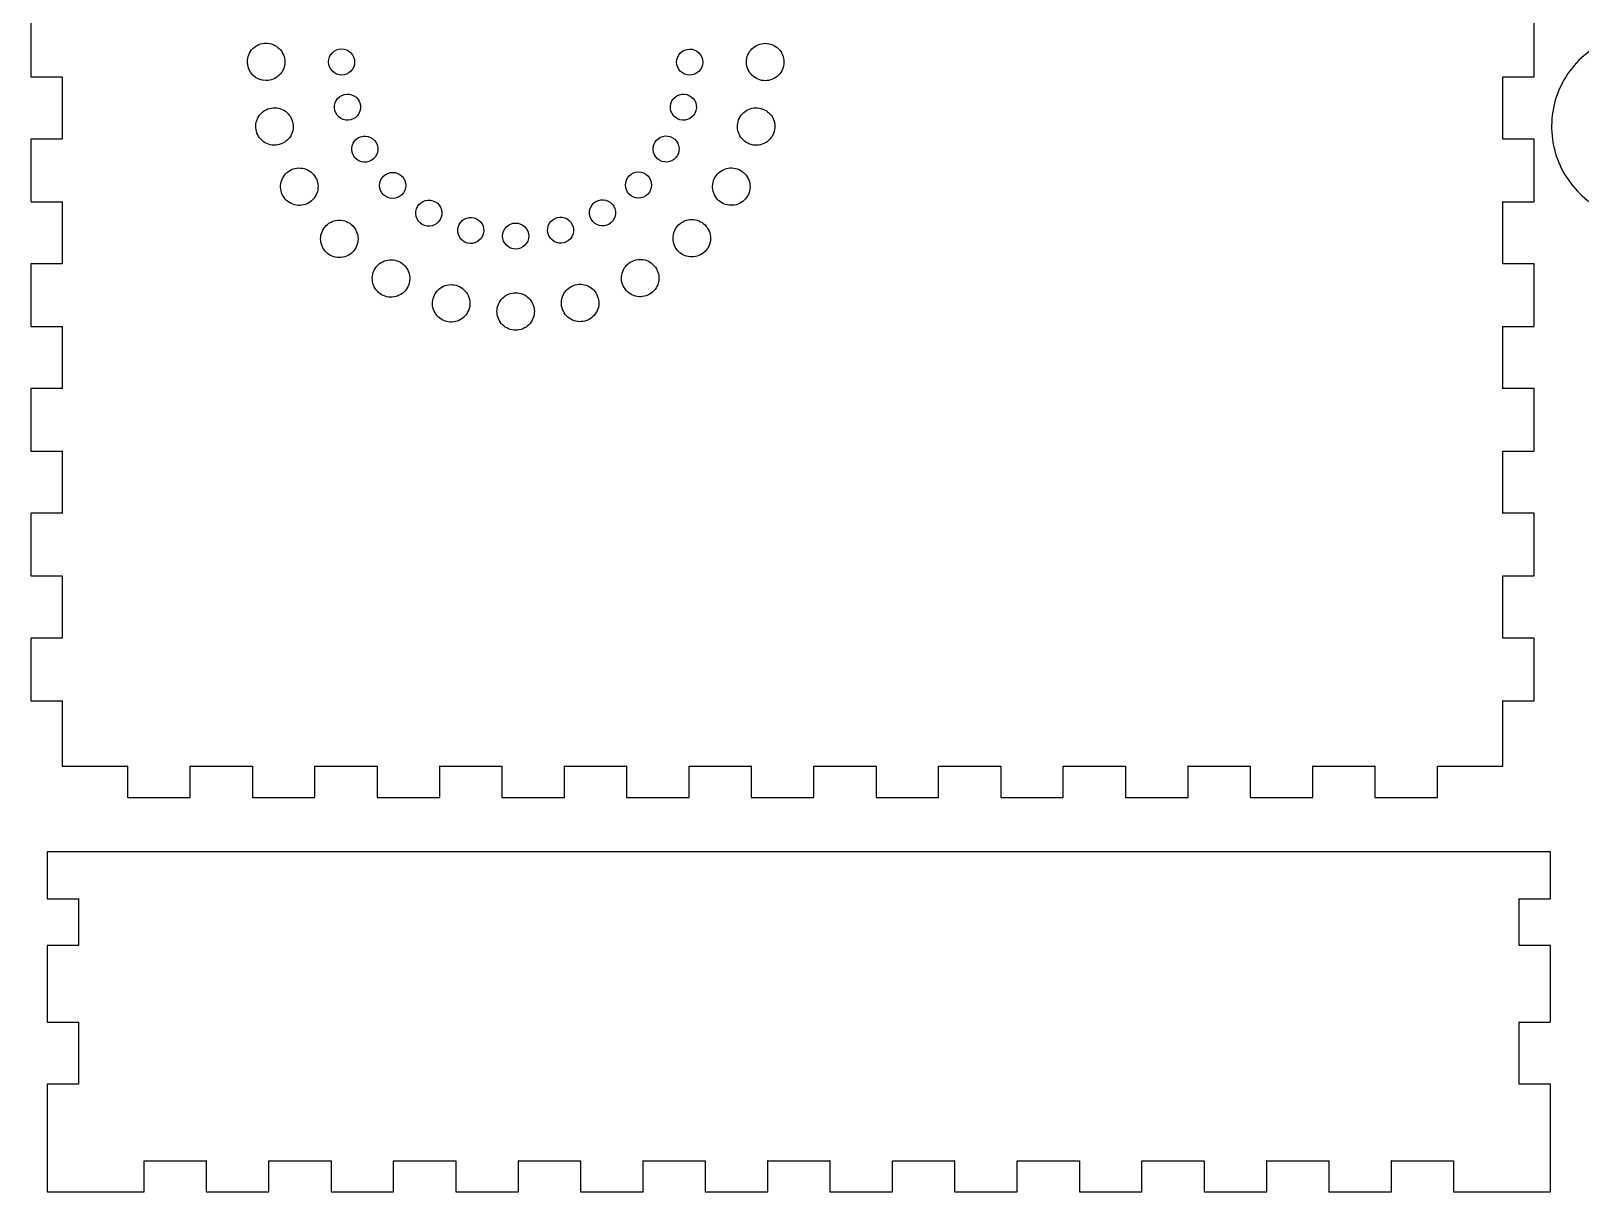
# Model space of a CAD drawing. Extents: x 5 to 509, y -8625 to -7917.
# Drawn here: x 6.6 to 255.1, y -8394.4 to -8208.3 of the extents above; entities that cross this region are included whole.
import ezdxf

# ---------------------------------------------------------------- set-up
doc = ezdxf.new("R2010")
doc.units = 0
doc.layers.add('Corps', color=7, linetype='CONTINUOUS')

msp = doc.modelspace()

# ---------------------------------------------------------------- linework, layer by layer
at = {"layer": 'Corps', "color": 7}
for p, q in [((6.565513, -8205.63632), (6.565513, -8215.63632)), ((247.604516, -8215.63632), (247.604516, -8205.63632)), ((47.265483, -8213.23722), (47.265483, -8213.23722)), ((58.466875, -8213.26062), (58.466875, -8213.26062)), ((114.282486, -8213.27922), (114.282486, -8213.27922)), ((127.299486, -8213.26362), (127.299486, -8213.26362)), ((6.585013, -8215.65632), (11.58502, -8215.65632)), ((11.56552, -8215.63632), (11.56552, -8225.63632)), ((242.585016, -8215.65632), (247.585016, -8215.65632)), ((242.604516, -8225.63632), (242.604516, -8215.63632)), ((112.988081, -8219.445726), (112.988081, -8219.445726)), ((59.332409, -8219.944017), (59.332409, -8219.944017)), ((48.506728, -8222.820525), (48.506728, -8222.820525)), ((125.443723, -8222.106132), (125.443723, -8222.106132)), ((6.565513, -8225.63632), (6.565513, -8235.63632)), ((11.58502, -8225.61632), (6.585013, -8225.61632)), ((61.900629, -8226.172464), (61.900629, -8226.172464)), ((110.420551, -8226.669395), (110.420551, -8226.669395)), ((247.585016, -8225.61632), (242.585016, -8225.61632)), ((247.604516, -8235.63632), (247.604516, -8225.63632)), ((52.188858, -8231.751383), (52.188858, -8231.751383)), ((66.655733, -8233.05072), (66.655733, -8233.05072)), ((106.073396, -8232.97942), (106.073396, -8232.97942)), ((121.761869, -8232.463682), (121.761869, -8232.463682)), ((6.585013, -8235.65632), (11.58502, -8235.65632)), ((11.56552, -8235.63632), (11.56552, -8245.63632)), ((100.023756, -8236.388257), (100.023756, -8236.388257)), ((242.585016, -8235.65632), (247.585016, -8235.65632)), ((242.604516, -8245.63632), (242.604516, -8235.63632)), ((72.36443, -8236.940317), (72.36443, -8236.940317)), ((78.887425, -8239.216657), (78.887425, -8239.216657)), ((59.007484, -8241.61422), (59.007484, -8241.61422)), ((86.374685, -8241.16982), (86.374685, -8241.16982)), ((93.512899, -8239.679113), (93.512899, -8239.679113)), ((115.528486, -8241.51162), (115.528486, -8241.51162)), ((6.565513, -8245.63632), (6.565513, -8255.63632)), ((11.58502, -8245.61632), (6.585013, -8245.61632)), ((106.853933, -8246.399871), (106.853933, -8246.399871)), ((247.585016, -8245.61632), (242.585016, -8245.61632)), ((247.604516, -8255.63632), (247.604516, -8245.63632)), ((67.19333, -8247.191497), (67.19333, -8247.191497)), ((76.546352, -8250.455399), (76.546352, -8250.455399)), ((97.517854, -8251.118336), (97.517854, -8251.118336)), ((87.282489, -8253.25582), (87.282489, -8253.25582)), ((6.585013, -8255.65632), (11.58502, -8255.65632)), ((11.56552, -8255.63632), (11.56552, -8265.63632)), ((242.585016, -8255.65632), (247.585016, -8255.65632)), ((242.604516, -8265.63632), (242.604516, -8255.63632)), ((6.565513, -8265.63632), (6.565513, -8275.63632)), ((11.58502, -8265.61632), (6.585013, -8265.61632)), ((247.585016, -8265.61632), (242.585016, -8265.61632)), ((247.604516, -8275.63632), (247.604516, -8265.63632)), ((6.585013, -8275.65632), (11.58502, -8275.65632)), ((11.56552, -8275.63632), (11.56552, -8285.63632)), ((242.585016, -8275.65632), (247.585016, -8275.65632)), ((242.604516, -8285.63632), (242.604516, -8275.63632)), ((6.565513, -8285.63632), (6.565513, -8295.63632)), ((11.58502, -8285.61632), (6.585013, -8285.61632)), ((247.585016, -8285.61632), (242.585016, -8285.61632)), ((247.604516, -8295.63632), (247.604516, -8285.63632)), ((6.585013, -8295.65632), (11.58502, -8295.65632)), ((11.56552, -8295.63632), (11.56552, -8305.63632)), ((242.585016, -8295.65632), (247.585016, -8295.65632)), ((242.604516, -8305.63632), (242.604516, -8295.63632)), ((6.565513, -8305.63632), (6.565513, -8315.63632)), ((11.58502, -8305.61632), (6.585013, -8305.61632)), ((247.585016, -8305.61632), (242.585016, -8305.61632)), ((247.604516, -8315.63632), (247.604516, -8305.63632)), ((6.585013, -8315.65632), (11.58502, -8315.65632)), ((11.56552, -8315.63632), (11.56552, -8326.13632)), ((242.585016, -8315.65632), (247.585016, -8315.65632)), ((242.604516, -8326.13632), (242.604516, -8315.63632)), ((11.58502, -8326.15632), (22.085014, -8326.15632)), ((11.58502, -8326.15632), (11.58502, -8326.15632)), ((22.065514, -8326.13632), (22.065514, -8331.13632)), ((32.085018, -8326.15632), (42.085012, -8326.15632)), ((32.104518, -8331.13632), (32.104518, -8326.13632)), ((42.065512, -8326.13632), (42.065512, -8331.13632)), ((52.085019, -8326.15632), (62.085013, -8326.15632)), ((52.104519, -8331.13632), (52.104519, -8326.13632)), ((62.065513, -8326.13632), (62.065513, -8331.13632)), ((72.085017, -8326.15632), (82.085021, -8326.15632)), ((72.104517, -8331.13632), (72.104517, -8326.13632)), ((82.065521, -8326.13632), (82.065521, -8331.13632)), ((92.085015, -8326.15632), (102.085019, -8326.15632)), ((92.104515, -8331.13632), (92.104515, -8326.13632)), ((102.065519, -8326.13632), (102.065519, -8331.13632)), ((112.085016, -8326.15632), (122.085016, -8326.15632)), ((112.104516, -8331.13632), (112.104516, -8326.13632)), ((122.065516, -8326.13632), (122.065516, -8331.13632)), ((132.085016, -8326.15632), (142.085016, -8326.15632)), ((132.104516, -8331.13632), (132.104516, -8326.13632)), ((142.065516, -8326.13632), (142.065516, -8331.13632)), ((152.085016, -8326.15632), (162.085016, -8326.15632)), ((152.104516, -8331.13632), (152.104516, -8326.13632)), ((162.065516, -8326.13632), (162.065516, -8331.13632)), ((172.085016, -8326.15632), (182.085016, -8326.15632)), ((172.104516, -8331.13632), (172.104516, -8326.13632)), ((182.065516, -8326.13632), (182.065516, -8331.13632)), ((192.085016, -8326.15632), (202.085016, -8326.15632)), ((192.104516, -8331.13632), (192.104516, -8326.13632)), ((202.065516, -8326.13632), (202.065516, -8331.13632)), ((212.085016, -8326.15632), (222.085016, -8326.15632)), ((212.104516, -8331.13632), (212.104516, -8326.13632)), ((222.065516, -8326.13632), (222.065516, -8331.13632)), ((232.085016, -8326.15632), (242.585016, -8326.15632)), ((232.104516, -8331.13632), (232.104516, -8326.13632)), ((242.604516, -8326.13632), (242.604516, -8326.13632)), ((22.085014, -8331.15632), (32.085018, -8331.15632)), ((42.085012, -8331.15632), (52.085019, -8331.15632)), ((62.085013, -8331.15632), (72.085017, -8331.15632)), ((82.085021, -8331.15632), (92.085015, -8331.15632)), ((102.085019, -8331.15632), (112.085016, -8331.15632)), ((122.085016, -8331.15632), (132.085016, -8331.15632)), ((142.085016, -8331.15632), (152.085016, -8331.15632)), ((162.085016, -8331.15632), (172.085016, -8331.15632)), ((182.085016, -8331.15632), (192.085016, -8331.15632)), ((202.085016, -8331.15632), (212.085016, -8331.15632)), ((222.085016, -8331.15632), (232.085016, -8331.15632))]:
    msp.add_line(p, q, dxfattribs=at)
at = {"layer": 'Corps', "color": 6}
for p, q in [((9.173489, -8339.89692), (9.173489, -8347.38122)), ((250.192986, -8339.87692), (9.192989, -8339.87692)), ((250.212486, -8347.38122), (250.212486, -8339.89692)), ((9.192989, -8347.40122), (14.192989, -8347.40122)), ((14.173489, -8347.38122), (14.173489, -8354.89692)), ((245.192986, -8347.40122), (250.192986, -8347.40122)), ((245.212486, -8354.89692), (245.212486, -8347.38122)), ((9.173489, -8354.89692), (9.173489, -8354.89692)), ((9.173489, -8354.89692), (9.173489, -8367.14692)), ((14.192989, -8354.87692), (9.192989, -8354.87692)), ((14.192989, -8354.87692), (14.192989, -8354.87692)), ((250.192986, -8354.87692), (245.192986, -8354.87692)), ((250.212486, -8367.14692), (250.212486, -8354.89692)), ((9.192989, -8367.16692), (14.192989, -8367.16692)), ((14.173489, -8367.14692), (14.173489, -8377.14692)), ((245.192986, -8367.16692), (250.192986, -8367.16692)), ((245.212486, -8377.14692), (245.212486, -8367.14692)), ((9.173489, -8377.14692), (9.173489, -8389.39692)), ((14.192989, -8377.12692), (9.192989, -8377.12692)), ((250.192986, -8377.12692), (245.192986, -8377.12692)), ((250.212486, -8389.39692), (250.212486, -8377.14692)), ((9.173489, -8389.39692), (9.173489, -8394.39692)), ((24.69299, -8389.41692), (34.69299, -8389.41692)), ((24.71249, -8394.39692), (24.71249, -8389.39692)), ((34.67349, -8389.39692), (34.67349, -8394.39692)), ((44.69299, -8389.41692), (54.692992, -8389.41692)), ((44.71249, -8394.39692), (44.71249, -8389.39692)), ((54.673492, -8389.39692), (54.673492, -8394.39692)), ((64.692991, -8389.41692), (74.692992, -8389.41692)), ((64.712491, -8394.39692), (64.712491, -8389.39692)), ((74.673492, -8389.39692), (74.673492, -8394.39692)), ((84.692991, -8389.41692), (94.692989, -8389.41692)), ((84.712491, -8394.39692), (84.712491, -8389.39692)), ((94.673489, -8389.39692), (94.673489, -8394.39692)), ((104.692989, -8389.41692), (114.692986, -8389.41692)), ((104.712489, -8394.39692), (104.712489, -8389.39692)), ((114.673486, -8389.39692), (114.673486, -8394.39692)), ((124.692986, -8389.41692), (134.692986, -8389.41692)), ((124.712486, -8394.39692), (124.712486, -8389.39692)), ((134.673486, -8389.39692), (134.673486, -8394.39692)), ((144.692986, -8389.41692), (154.692986, -8389.41692)), ((144.712486, -8394.39692), (144.712486, -8389.39692)), ((154.673486, -8389.39692), (154.673486, -8394.39692)), ((164.692986, -8389.41692), (174.692986, -8389.41692)), ((164.712486, -8394.39692), (164.712486, -8389.39692)), ((174.673486, -8389.39692), (174.673486, -8394.39692)), ((184.692986, -8389.41692), (194.692986, -8389.41692)), ((184.712486, -8394.39692), (184.712486, -8389.39692)), ((194.673486, -8389.39692), (194.673486, -8394.39692)), ((204.692986, -8389.41692), (214.692986, -8389.41692)), ((204.712486, -8394.39692), (204.712486, -8389.39692)), ((214.673486, -8389.39692), (214.673486, -8394.39692)), ((224.692986, -8389.41692), (234.692986, -8389.41692)), ((224.712486, -8394.39692), (224.712486, -8389.39692)), ((234.673486, -8389.39692), (234.673486, -8394.39692)), ((250.212486, -8394.39692), (250.212486, -8389.39692)), ((9.192989, -8394.41692), (14.192989, -8394.41692)), ((14.192989, -8394.41692), (24.69299, -8394.41692)), ((34.69299, -8394.41692), (44.69299, -8394.41692)), ((54.692992, -8394.41692), (64.692991, -8394.41692)), ((74.692992, -8394.41692), (84.692991, -8394.41692)), ((94.692989, -8394.41692), (104.692989, -8394.41692)), ((114.692986, -8394.41692), (124.692986, -8394.41692)), ((134.692986, -8394.41692), (144.692986, -8394.41692)), ((154.692986, -8394.41692), (164.692986, -8394.41692)), ((174.692986, -8394.41692), (184.692986, -8394.41692)), ((194.692986, -8394.41692), (204.692986, -8394.41692)), ((214.692986, -8394.41692), (224.692986, -8394.41692)), ((234.692986, -8394.41692), (245.192986, -8394.41692)), ((245.192986, -8394.41692), (250.192986, -8394.41692))]:
    msp.add_line(p, q, dxfattribs=at)
at = {"layer": 'Corps', "color": 7}
for points in [[(262.484056, -8208.87402), (259.569996, -8209.45212), (256.894216, -8210.88572), (254.792656, -8212.98332)], [(41.265483, -8213.23722), (41.265483, -8212.441571), (41.581553, -8211.678509), (42.144162, -8211.1159)], [(42.144162, -8211.1159), (42.706771, -8210.553291), (43.469833, -8210.23722), (44.265483, -8210.23722)], [(44.265483, -8210.23722), (45.061132, -8210.23722), (45.824194, -8210.553291), (46.386803, -8211.1159)], [(46.386803, -8211.1159), (46.949412, -8211.678509), (47.265483, -8212.441571), (47.265483, -8213.23722)], [(54.282483, -8213.26062), (54.282536, -8212.10517), (55.219228, -8211.16852), (56.374679, -8211.16852)], [(56.374679, -8211.16852), (57.530129, -8211.16852), (58.466821, -8212.10517), (58.466875, -8213.26062)], [(110.098096, -8213.27922), (110.098093, -8212.123733), (111.034798, -8211.187023), (112.190286, -8211.18702)], [(112.190286, -8211.18702), (112.745172, -8211.187019), (113.277332, -8211.407446), (113.669695, -8211.79981)], [(113.669695, -8211.79981), (114.062059, -8212.192174), (114.282487, -8212.724334), (114.282486, -8213.27922)], [(121.299486, -8213.26362), (121.299486, -8212.467971), (121.615556, -8211.704909), (122.178165, -8211.1423)], [(122.178165, -8211.1423), (122.740774, -8210.579691), (123.503836, -8210.26362), (124.299486, -8210.26362)], [(124.299486, -8210.26362), (125.095135, -8210.26362), (125.858197, -8210.579691), (126.420806, -8211.1423)], [(126.420806, -8211.1423), (126.983415, -8211.704909), (127.299486, -8212.467971), (127.299486, -8213.26362)], [(44.265483, -8216.23722), (42.608628, -8216.23722), (41.265483, -8214.894074), (41.265483, -8213.23722)], [(47.265483, -8213.23722), (47.265483, -8214.03287), (46.949412, -8214.795931), (46.386803, -8215.358541)], [(54.895271, -8214.740029), (54.502908, -8214.347665), (54.282481, -8213.815506), (54.282483, -8213.26062)], [(58.466875, -8213.26062), (58.466876, -8213.815506), (58.246449, -8214.347665), (57.854086, -8214.740029)], [(112.190286, -8215.37142), (111.034798, -8215.371417), (110.098093, -8214.434707), (110.098096, -8213.27922)], [(114.282486, -8213.27922), (114.282487, -8213.834106), (114.062059, -8214.366266), (113.669695, -8214.75863)], [(122.178165, -8215.384941), (121.615556, -8214.822331), (121.299486, -8214.05927), (121.299486, -8213.26362)], [(127.299486, -8213.26362), (127.299486, -8214.05927), (126.983415, -8214.822331), (126.420806, -8215.384941)], [(254.792656, -8212.98332), (252.691086, -8215.08492), (251.261396, -8217.76072), (250.683276, -8220.67482)], [(6.565513, -8215.63632), (6.565513, -8215.64832), (6.573513, -8215.65632), (6.585013, -8215.65632)], [(11.58502, -8215.65632), (11.57332, -8215.65632), (11.56552, -8215.64632), (11.56552, -8215.63632)], [(46.386803, -8215.358541), (45.824194, -8215.92115), (45.061132, -8216.23722), (44.265483, -8216.23722)], [(56.374679, -8215.35282), (55.819793, -8215.35282), (55.287634, -8215.132392), (54.895271, -8214.740029)], [(57.854086, -8214.740029), (57.461723, -8215.132392), (56.929564, -8215.35282), (56.374679, -8215.35282)], [(113.669695, -8214.75863), (113.277332, -8215.150994), (112.745172, -8215.371421), (112.190286, -8215.37142)], [(124.299486, -8216.26362), (123.503836, -8216.26362), (122.740774, -8215.94755), (122.178165, -8215.384941)], [(126.420806, -8215.384941), (125.858197, -8215.94755), (125.095135, -8216.26362), (124.299486, -8216.26362)], [(242.604516, -8215.63632), (242.604516, -8215.64832), (242.596516, -8215.65632), (242.585016, -8215.65632)], [(247.585016, -8215.65632), (247.596716, -8215.65632), (247.604516, -8215.64632), (247.604516, -8215.63632)], [(55.290589, -8221.02702), (55.146973, -8220.491041), (55.222156, -8219.919963), (55.499599, -8219.439418)], [(55.499599, -8219.439418), (55.777042, -8218.958872), (56.234018, -8218.608223), (56.769998, -8218.464609)], [(56.769998, -8218.464609), (57.305976, -8218.320993), (57.877054, -8218.396176), (58.3576, -8218.673619)], [(58.3576, -8218.673619), (58.838145, -8218.951062), (59.188795, -8219.408038), (59.332409, -8219.944017)], [(109.364284, -8221.537926), (108.786604, -8220.537249), (109.129481, -8219.257738), (110.130133, -8218.680014)], [(110.130133, -8218.680014), (111.130782, -8218.102286), (112.410309, -8218.445102), (112.988081, -8219.445726)], [(112.988081, -8219.445726), (113.265525, -8219.926271), (113.340709, -8220.497349), (113.197094, -8221.033328)], [(43.010874, -8222.096982), (43.408699, -8221.407929), (44.063955, -8220.905133), (44.832493, -8220.699204)], [(44.832493, -8220.699204), (45.601031, -8220.493275), (46.419897, -8220.601081), (47.10895, -8220.998906)], [(47.10895, -8220.998906), (47.798003, -8221.39673), (48.300798, -8222.051986), (48.506728, -8222.820525)], [(56.265398, -8222.297418), (55.784852, -8222.019975), (55.434203, -8221.562999), (55.290589, -8221.02702)], [(59.123399, -8221.53162), (58.845955, -8222.012165), (58.388979, -8222.362815), (57.853, -8222.506429)], [(59.332409, -8219.944017), (59.476025, -8220.479996), (59.400842, -8221.051074), (59.123399, -8221.53162)], [(110.634681, -8222.512738), (110.098702, -8222.369123), (109.641726, -8222.018472), (109.364284, -8221.537926)], [(113.197094, -8221.033328), (113.053479, -8221.569307), (112.702829, -8222.026282), (112.222283, -8222.303724)], [(119.94787, -8222.829675), (120.153799, -8222.061136), (120.656595, -8221.40588), (121.345647, -8221.008055)], [(121.345647, -8221.008055), (122.0347, -8220.610231), (122.853566, -8220.502425), (123.622104, -8220.708354)], [(123.622104, -8220.708354), (124.390643, -8220.914283), (125.045899, -8221.417079), (125.443723, -8222.106132)], [(250.683276, -8220.67482), (250.105146, -8223.58882), (250.402026, -8226.60832), (251.538746, -8229.35442)], [(42.711173, -8224.373439), (42.505243, -8223.604901), (42.613049, -8222.786034), (43.010874, -8222.096982)], [(44.10895, -8226.195058), (43.419897, -8225.797233), (42.917102, -8225.141977), (42.711173, -8224.373439)], [(48.506728, -8222.820525), (48.712657, -8223.589063), (48.604851, -8224.407929), (48.207026, -8225.096982)], [(57.853, -8222.506429), (57.317021, -8222.650045), (56.745944, -8222.574862), (56.265398, -8222.297418)], [(112.222283, -8222.303724), (111.741738, -8222.581169), (111.17066, -8222.656353), (110.634681, -8222.512738)], [(120.247571, -8225.106132), (119.849746, -8224.417079), (119.74194, -8223.598213), (119.94787, -8222.829675)], [(125.743425, -8224.382589), (125.537495, -8225.151127), (125.0347, -8225.806383), (124.345647, -8226.204208)], [(125.443723, -8222.106132), (125.841548, -8222.795184), (125.949354, -8223.61405), (125.743425, -8224.382589)], [(6.585013, -8225.61632), (6.573313, -8225.61632), (6.565513, -8225.62632), (6.565513, -8225.63632)], [(11.56552, -8225.63632), (11.56552, -8225.62432), (11.57352, -8225.61632), (11.58502, -8225.61632)], [(46.385407, -8226.494759), (45.616869, -8226.700688), (44.798003, -8226.592883), (44.10895, -8226.195058)], [(48.207026, -8225.096982), (47.809202, -8225.786034), (47.153946, -8226.28883), (46.385407, -8226.494759)], [(58.276832, -8228.264664), (57.999388, -8227.784119), (57.924204, -8227.213041), (58.067819, -8226.677062)], [(58.067819, -8226.677062), (58.211434, -8226.141083), (58.562085, -8225.684108), (59.042631, -8225.406666)], [(59.042631, -8225.406666), (59.523176, -8225.129222), (60.094254, -8225.054037), (60.630232, -8225.197652)], [(60.630232, -8225.197652), (61.166211, -8225.341268), (61.623187, -8225.691918), (61.900629, -8226.172464)], [(61.900629, -8226.172464), (62.178073, -8226.653009), (62.253258, -8227.224087), (62.109642, -8227.760066)], [(106.378731, -8227.752397), (106.235115, -8227.216419), (106.310298, -8226.645341), (106.587741, -8226.164795)], [(106.587741, -8226.164795), (106.865184, -8225.68425), (107.32216, -8225.3336), (107.85814, -8225.189986)], [(107.85814, -8225.189986), (108.394118, -8225.04637), (108.965196, -8225.121553), (109.445742, -8225.398996)], [(109.445742, -8225.398996), (109.926287, -8225.67644), (110.276937, -8226.133416), (110.420551, -8226.669395)], [(110.420551, -8226.669395), (110.564167, -8227.205374), (110.488984, -8227.776451), (110.211541, -8228.256997)], [(122.06919, -8226.503909), (121.300652, -8226.29798), (120.645396, -8225.795184), (120.247571, -8225.106132)], [(124.345647, -8226.204208), (123.656595, -8226.602033), (122.837728, -8226.709838), (122.06919, -8226.503909)], [(242.585016, -8225.61632), (242.596716, -8225.61632), (242.604516, -8225.62632), (242.604516, -8225.63632)], [(247.604516, -8225.63632), (247.604516, -8225.62432), (247.596516, -8225.61632), (247.585016, -8225.61632)], [(59.547229, -8229.239476), (59.01125, -8229.09586), (58.554275, -8228.74521), (58.276832, -8228.264664)], [(61.134831, -8229.030462), (60.654286, -8229.307906), (60.083208, -8229.383091), (59.547229, -8229.239476)], [(62.109642, -8227.760066), (61.966027, -8228.296045), (61.615377, -8228.75302), (61.134831, -8229.030462)], [(107.35354, -8229.022796), (106.872994, -8228.745353), (106.522345, -8228.288377), (106.378731, -8227.752397)], [(108.941142, -8229.231806), (108.405163, -8229.375422), (107.834086, -8229.300239), (107.35354, -8229.022796)], [(110.211541, -8228.256997), (109.934098, -8228.737543), (109.477121, -8229.088192), (108.941142, -8229.231806)], [(251.538746, -8229.35442), (252.675466, -8232.10052), (254.601246, -8234.44432), (257.069996, -8236.09662)], [(46.693004, -8232.474926), (46.898934, -8231.706387), (47.401729, -8231.051131), (48.090782, -8230.653307)], [(48.090782, -8230.653307), (48.779835, -8230.255482), (49.598701, -8230.147676), (50.367239, -8230.353605)], [(50.367239, -8230.353605), (51.135777, -8230.559535), (51.791033, -8231.06233), (52.188858, -8231.751383)], [(52.188858, -8231.751383), (52.586683, -8232.440436), (52.694489, -8233.259302), (52.488559, -8234.02784)], [(62.471341, -8233.05072), (62.471339, -8232.495835), (62.691766, -8231.963675), (63.084129, -8231.571312)], [(63.084129, -8231.571312), (63.476492, -8231.178948), (64.008651, -8230.95852), (64.563537, -8230.95852)], [(64.563537, -8230.95852), (65.118422, -8230.95852), (65.650581, -8231.178948), (66.042944, -8231.571312)], [(66.042944, -8231.571312), (66.435307, -8231.963675), (66.655734, -8232.495835), (66.655733, -8233.05072)], [(101.889008, -8232.97942), (101.889006, -8232.424535), (102.109433, -8231.892375), (102.501796, -8231.500012)], [(102.501796, -8231.500012), (102.894159, -8231.107648), (103.426318, -8230.88722), (103.981204, -8230.88722)], [(103.981204, -8230.88722), (104.536088, -8230.887221), (105.068246, -8231.107649), (105.460608, -8231.500013)], [(105.460608, -8231.500013), (105.85297, -8231.892377), (106.073397, -8232.424535), (106.073396, -8232.97942)], [(115.966314, -8234.016596), (115.760384, -8233.248057), (115.86819, -8232.429191), (116.266015, -8231.740139)], [(116.266015, -8231.740139), (116.66384, -8231.051086), (117.319096, -8230.54829), (118.087634, -8230.342361)], [(118.087634, -8230.342361), (118.856172, -8230.136432), (119.675038, -8230.244238), (120.364091, -8230.642062)], [(120.364091, -8230.642062), (121.053144, -8231.039887), (121.555939, -8231.695143), (121.761869, -8232.463682)], [(46.992706, -8234.751383), (46.594881, -8234.06233), (46.487075, -8233.243464), (46.693004, -8232.474926)], [(52.488559, -8234.02784), (52.28263, -8234.796378), (51.779835, -8235.451634), (51.090782, -8235.849459)], [(63.084129, -8234.530129), (62.691766, -8234.137765), (62.471339, -8233.605606), (62.471341, -8233.05072)], [(66.655733, -8233.05072), (66.655734, -8233.605606), (66.435307, -8234.137765), (66.042944, -8234.530129)], [(102.501796, -8234.458829), (102.109433, -8234.066465), (101.889006, -8233.534306), (101.889008, -8232.97942)], [(106.073396, -8232.97942), (106.073397, -8233.534305), (105.85297, -8234.066464), (105.460608, -8234.458827)], [(117.364091, -8235.838215), (116.675038, -8235.44039), (116.172243, -8234.785134), (115.966314, -8234.016596)], [(121.761869, -8232.463682), (121.967798, -8233.23222), (121.859992, -8234.051086), (121.462167, -8234.740139)], [(6.565513, -8235.63632), (6.565513, -8235.64832), (6.573513, -8235.65632), (6.585013, -8235.65632)], [(11.58502, -8235.65632), (11.57332, -8235.65632), (11.56552, -8235.64632), (11.56552, -8235.63632)], [(48.814325, -8236.14916), (48.045786, -8235.943231), (47.39053, -8235.440436), (46.992706, -8234.751383)], [(51.090782, -8235.849459), (50.401729, -8236.247284), (49.582863, -8236.35509), (48.814325, -8236.14916)], [(64.563537, -8235.14292), (64.008651, -8235.14292), (63.476492, -8234.922492), (63.084129, -8234.530129)], [(66.042944, -8234.530129), (65.650581, -8234.922492), (65.118422, -8235.14292), (64.563537, -8235.14292)], [(68.32261, -8238.023319), (68.178994, -8237.487341), (68.254177, -8236.916263), (68.53162, -8236.435717)], [(68.53162, -8236.435717), (68.809064, -8235.955172), (69.26604, -8235.604522), (69.802019, -8235.460908)], [(69.802019, -8235.460908), (70.337998, -8235.317292), (70.909075, -8235.392475), (71.389621, -8235.669918)], [(71.389621, -8235.669918), (71.870167, -8235.947362), (72.220816, -8236.404338), (72.36443, -8236.940317)], [(96.39996, -8238.480457), (96.122516, -8237.999912), (96.047331, -8237.428835), (96.190946, -8236.892856)], [(96.190946, -8236.892856), (96.334562, -8236.356877), (96.685212, -8235.899901), (97.165758, -8235.622459)], [(97.165758, -8235.622459), (97.646303, -8235.345015), (98.217381, -8235.26983), (98.75336, -8235.413446)], [(98.75336, -8235.413446), (99.289339, -8235.557061), (99.746314, -8235.907711), (100.023756, -8236.388257)], [(100.023756, -8236.388257), (100.3012, -8236.868802), (100.376385, -8237.43988), (100.23277, -8237.975859)], [(103.981204, -8235.07162), (103.426318, -8235.07162), (102.894159, -8234.851192), (102.501796, -8234.458829)], [(105.460608, -8234.458827), (105.068246, -8234.851191), (104.536088, -8235.071619), (103.981204, -8235.07162)], [(119.640548, -8236.137916), (118.87201, -8236.343845), (118.053144, -8236.23604), (117.364091, -8235.838215)], [(121.462167, -8234.740139), (121.064343, -8235.429191), (120.409087, -8235.931987), (119.640548, -8236.137916)], [(242.604516, -8235.63632), (242.604516, -8235.64832), (242.596516, -8235.65632), (242.585016, -8235.65632)], [(247.585016, -8235.65632), (247.596716, -8235.65632), (247.604516, -8235.64632), (247.604516, -8235.63632)], [(53.886163, -8239.4929), (54.448772, -8238.930291), (55.211834, -8238.61422), (56.007484, -8238.61422)], [(56.007484, -8238.61422), (56.803133, -8238.61422), (57.566195, -8238.930291), (58.128804, -8239.4929)], [(69.297419, -8239.293718), (68.816874, -8239.016275), (68.466224, -8238.559299), (68.32261, -8238.023319)], [(70.885021, -8239.502728), (70.349043, -8239.646344), (69.777965, -8239.571161), (69.297419, -8239.293718)], [(72.15542, -8238.527919), (71.877977, -8239.008465), (71.421001, -8239.359114), (70.885021, -8239.502728)], [(72.36443, -8236.940317), (72.508046, -8237.476296), (72.432863, -8238.047373), (72.15542, -8238.527919)], [(75.054615, -8239.721255), (75.19823, -8239.185276), (75.54888, -8238.728301), (76.029426, -8238.450858)], [(76.029426, -8238.450858), (76.509971, -8238.173414), (77.081049, -8238.09823), (77.617028, -8238.241845)], [(77.617028, -8238.241845), (78.153007, -8238.38546), (78.609982, -8238.736111), (78.887425, -8239.216657)], [(78.887425, -8239.216657), (79.164869, -8239.697202), (79.240053, -8240.268279), (79.096438, -8240.804258)], [(82.803081, -8239.690412), (83.195444, -8239.298048), (83.727603, -8239.07762), (84.282489, -8239.07762)], [(84.282489, -8239.07762), (84.837374, -8239.07762), (85.369533, -8239.298048), (85.761896, -8239.690412)], [(89.471079, -8240.762115), (89.327463, -8240.226136), (89.402646, -8239.655059), (89.68009, -8239.174513)], [(89.68009, -8239.174513), (89.957533, -8238.693967), (90.414509, -8238.343318), (90.950488, -8238.199704)], [(90.950488, -8238.199704), (91.486467, -8238.056088), (92.057545, -8238.131271), (92.53809, -8238.408714)], [(92.53809, -8238.408714), (93.018636, -8238.686157), (93.369285, -8239.143133), (93.512899, -8239.679113)], [(97.670356, -8239.455269), (97.134377, -8239.311654), (96.677402, -8238.961003), (96.39996, -8238.480457)], [(99.257958, -8239.246256), (98.777413, -8239.5237), (98.206335, -8239.598884), (97.670356, -8239.455269)], [(100.23277, -8237.975859), (100.089154, -8238.511838), (99.738504, -8238.968813), (99.257958, -8239.246256)], [(109.528486, -8241.51162), (109.528486, -8240.715971), (109.844556, -8239.952909), (110.407165, -8239.3903)], [(110.407165, -8239.3903), (110.969774, -8238.827691), (111.732836, -8238.51162), (112.528486, -8238.51162)], [(112.528486, -8238.51162), (113.324135, -8238.51162), (114.087197, -8238.827691), (114.649806, -8239.3903)], [(114.649806, -8239.3903), (115.212415, -8239.952909), (115.528486, -8240.715971), (115.528486, -8241.51162)], [(53.007484, -8241.61422), (53.007484, -8240.818571), (53.323554, -8240.055509), (53.886163, -8239.4929)], [(53.886163, -8243.735541), (53.323554, -8243.172931), (53.007484, -8242.40987), (53.007484, -8241.61422)], [(58.128804, -8239.4929), (58.691413, -8240.055509), (59.007484, -8240.818571), (59.007484, -8241.61422)], [(59.007484, -8241.61422), (59.007484, -8242.40987), (58.691413, -8243.172931), (58.128804, -8243.735541)], [(75.263628, -8241.308857), (74.986184, -8240.828312), (74.911, -8240.257234), (75.054615, -8239.721255)], [(76.534025, -8242.283668), (75.998046, -8242.140053), (75.54107, -8241.789403), (75.263628, -8241.308857)], [(79.096438, -8240.804258), (78.952823, -8241.340237), (78.602172, -8241.797213), (78.121626, -8242.074655)], [(82.190293, -8241.16982), (82.190291, -8240.614935), (82.410718, -8240.082775), (82.803081, -8239.690412)], [(82.803081, -8242.649229), (82.410718, -8242.256865), (82.190291, -8241.724706), (82.190293, -8241.16982)], [(85.761896, -8239.690412), (86.154259, -8240.082775), (86.374686, -8240.614935), (86.374685, -8241.16982)], [(86.374685, -8241.16982), (86.374686, -8241.724706), (86.154259, -8242.256865), (85.761896, -8242.649229)], [(90.445888, -8242.032514), (89.965343, -8241.755071), (89.614693, -8241.298094), (89.471079, -8240.762115)], [(93.303889, -8241.266715), (93.026446, -8241.74726), (92.56947, -8242.09791), (92.033491, -8242.241524)], [(93.512899, -8239.679113), (93.656515, -8240.215091), (93.581332, -8240.786169), (93.303889, -8241.266715)], [(110.407165, -8243.632941), (109.844556, -8243.070331), (109.528486, -8242.30727), (109.528486, -8241.51162)], [(115.528486, -8241.51162), (115.528486, -8242.30727), (115.212415, -8243.070331), (114.649806, -8243.632941)], [(56.007484, -8244.61422), (55.211834, -8244.61422), (54.448772, -8244.29815), (53.886163, -8243.735541)], [(58.128804, -8243.735541), (57.566195, -8244.29815), (56.803133, -8244.61422), (56.007484, -8244.61422)], [(78.121626, -8242.074655), (77.641081, -8242.352099), (77.070004, -8242.427283), (76.534025, -8242.283668)], [(84.282489, -8243.26202), (83.727603, -8243.26202), (83.195444, -8243.041592), (82.803081, -8242.649229)], [(85.761896, -8242.649229), (85.369533, -8243.041592), (84.837374, -8243.26202), (84.282489, -8243.26202)], [(92.033491, -8242.241524), (91.497512, -8242.38514), (90.926434, -8242.309957), (90.445888, -8242.032514)], [(112.528486, -8244.51162), (111.732836, -8244.51162), (110.969774, -8244.19555), (110.407165, -8243.632941)], [(114.649806, -8243.632941), (114.087197, -8244.19555), (113.324135, -8244.51162), (112.528486, -8244.51162)], [(6.585013, -8245.61632), (6.573313, -8245.61632), (6.565513, -8245.62632), (6.565513, -8245.63632)], [(11.56552, -8245.63632), (11.56552, -8245.62432), (11.57352, -8245.61632), (11.58502, -8245.61632)], [(61.397775, -8248.744411), (61.191846, -8247.975873), (61.299651, -8247.157007), (61.697476, -8246.467954)], [(61.697476, -8246.467954), (62.095301, -8245.778901), (62.750557, -8245.276106), (63.519095, -8245.070176)], [(63.519095, -8245.070176), (64.287634, -8244.864247), (65.1065, -8244.972053), (65.795552, -8245.369878)], [(65.795552, -8245.369878), (66.484605, -8245.767702), (66.987401, -8246.422958), (67.19333, -8247.191497)], [(101.35808, -8247.123413), (101.564009, -8246.354875), (102.066804, -8245.699619), (102.755857, -8245.301794)], [(102.755857, -8245.301794), (103.44491, -8244.90397), (104.263776, -8244.796164), (105.032314, -8245.002093)], [(105.032314, -8245.002093), (105.800853, -8245.208022), (106.456109, -8245.710818), (106.853933, -8246.399871)], [(106.853933, -8246.399871), (107.251758, -8247.088923), (107.359564, -8247.907789), (107.153635, -8248.676328)], [(242.585016, -8245.61632), (242.596716, -8245.61632), (242.604516, -8245.62632), (242.604516, -8245.63632)], [(247.604516, -8245.63632), (247.604516, -8245.62432), (247.596516, -8245.61632), (247.585016, -8245.61632)], [(62.795552, -8250.56603), (62.1065, -8250.168205), (61.603704, -8249.512949), (61.397775, -8248.744411)], [(67.19333, -8247.191497), (67.399259, -8247.960035), (67.291453, -8248.778901), (66.893629, -8249.467954)], [(72.448275, -8249.357323), (73.137328, -8248.959498), (73.956194, -8248.851693), (74.724732, -8249.057622)], [(74.724732, -8249.057622), (75.493271, -8249.263551), (76.148527, -8249.766347), (76.546352, -8250.455399)], [(92.022, -8250.394793), (92.419825, -8249.705741), (93.075081, -8249.202945), (93.843619, -8248.997016)], [(93.843619, -8248.997016), (94.612158, -8248.791087), (95.431024, -8248.898892), (96.120076, -8249.296717)], [(96.120076, -8249.296717), (96.809129, -8249.694542), (97.311925, -8250.349798), (97.517854, -8251.118336)], [(101.657781, -8249.399871), (101.259956, -8248.710818), (101.15215, -8247.891952), (101.35808, -8247.123413)], [(107.153635, -8248.676328), (106.947705, -8249.444866), (106.44491, -8250.100122), (105.755857, -8250.497947)], [(65.072009, -8250.865731), (64.303471, -8251.071661), (63.484605, -8250.963855), (62.795552, -8250.56603)], [(66.893629, -8249.467954), (66.495804, -8250.157007), (65.840548, -8250.659802), (65.072009, -8250.865731)], [(71.350199, -8253.455399), (70.952374, -8252.766347), (70.844569, -8251.94748), (71.050498, -8251.178942)], [(71.050498, -8251.178942), (71.256427, -8250.410404), (71.759223, -8249.755148), (72.448275, -8249.357323)], [(76.546352, -8250.455399), (76.944176, -8251.144452), (77.051982, -8251.963318), (76.846053, -8252.731856)], [(81.282489, -8253.25582), (81.282489, -8252.460171), (81.598559, -8251.697109), (82.161168, -8251.1345)], [(82.161168, -8251.1345), (82.723777, -8250.571891), (83.486839, -8250.25582), (84.282489, -8250.25582)], [(84.282489, -8250.25582), (85.078138, -8250.25582), (85.8412, -8250.571891), (86.403809, -8251.1345)], [(86.403809, -8251.1345), (86.966418, -8251.697109), (87.282489, -8252.460171), (87.282489, -8253.25582)], [(91.722299, -8252.671251), (91.51637, -8251.902712), (91.624175, -8251.083846), (92.022, -8250.394793)], [(97.517854, -8251.118336), (97.723783, -8251.886875), (97.615977, -8252.705741), (97.218152, -8253.394793)], [(103.4794, -8250.797648), (102.710862, -8250.591719), (102.055606, -8250.088923), (101.657781, -8249.399871)], [(105.755857, -8250.497947), (105.066804, -8250.895772), (104.247938, -8251.003577), (103.4794, -8250.797648)], [(73.171818, -8254.853177), (72.40328, -8254.647247), (71.748024, -8254.144452), (71.350199, -8253.455399)], [(76.846053, -8252.731856), (76.640124, -8253.500395), (76.137328, -8254.155651), (75.448275, -8254.553475)], [(82.161168, -8255.377141), (81.598559, -8254.814531), (81.282489, -8254.05147), (81.282489, -8253.25582)], [(87.282489, -8253.25582), (87.282489, -8254.05147), (86.966418, -8254.814531), (86.403809, -8255.377141)], [(93.120076, -8254.49287), (92.431024, -8254.095045), (91.928228, -8253.439789), (91.722299, -8252.671251)], [(97.218152, -8253.394793), (96.820328, -8254.083846), (96.165072, -8254.586642), (95.396533, -8254.792571)], [(6.565513, -8255.63632), (6.565513, -8255.64832), (6.573513, -8255.65632), (6.585013, -8255.65632)], [(11.58502, -8255.65632), (11.57332, -8255.65632), (11.56552, -8255.64632), (11.56552, -8255.63632)], [(75.448275, -8254.553475), (74.759223, -8254.9513), (73.940357, -8255.059106), (73.171818, -8254.853177)], [(84.282489, -8256.25582), (83.486839, -8256.25582), (82.723777, -8255.93975), (82.161168, -8255.377141)], [(86.403809, -8255.377141), (85.8412, -8255.93975), (85.078138, -8256.25582), (84.282489, -8256.25582)], [(95.396533, -8254.792571), (94.627995, -8254.9985), (93.809129, -8254.890694), (93.120076, -8254.49287)], [(242.604516, -8255.63632), (242.604516, -8255.64832), (242.596516, -8255.65632), (242.585016, -8255.65632)], [(247.585016, -8255.65632), (247.596716, -8255.65632), (247.604516, -8255.64632), (247.604516, -8255.63632)], [(6.585013, -8265.61632), (6.573313, -8265.61632), (6.565513, -8265.62632), (6.565513, -8265.63632)], [(11.56552, -8265.63632), (11.56552, -8265.62432), (11.57352, -8265.61632), (11.58502, -8265.61632)], [(242.585016, -8265.61632), (242.596716, -8265.61632), (242.604516, -8265.62632), (242.604516, -8265.63632)], [(247.604516, -8265.63632), (247.604516, -8265.62432), (247.596516, -8265.61632), (247.585016, -8265.61632)], [(6.565513, -8275.63632), (6.565513, -8275.64832), (6.573513, -8275.65632), (6.585013, -8275.65632)], [(11.58502, -8275.65632), (11.57332, -8275.65632), (11.56552, -8275.64632), (11.56552, -8275.63632)], [(242.604516, -8275.63632), (242.604516, -8275.64832), (242.596516, -8275.65632), (242.585016, -8275.65632)], [(247.585016, -8275.65632), (247.596716, -8275.65632), (247.604516, -8275.64632), (247.604516, -8275.63632)], [(6.585013, -8285.61632), (6.573313, -8285.61632), (6.565513, -8285.62632), (6.565513, -8285.63632)], [(11.56552, -8285.63632), (11.56552, -8285.62432), (11.57352, -8285.61632), (11.58502, -8285.61632)], [(242.585016, -8285.61632), (242.596716, -8285.61632), (242.604516, -8285.62632), (242.604516, -8285.63632)], [(247.604516, -8285.63632), (247.604516, -8285.62432), (247.596516, -8285.61632), (247.585016, -8285.61632)], [(6.565513, -8295.63632), (6.565513, -8295.64832), (6.573513, -8295.65632), (6.585013, -8295.65632)], [(11.58502, -8295.65632), (11.57332, -8295.65632), (11.56552, -8295.64632), (11.56552, -8295.63632)], [(242.604516, -8295.63632), (242.604516, -8295.64832), (242.596516, -8295.65632), (242.585016, -8295.65632)], [(247.585016, -8295.65632), (247.596716, -8295.65632), (247.604516, -8295.64632), (247.604516, -8295.63632)], [(6.585013, -8305.61632), (6.573313, -8305.61632), (6.565513, -8305.62632), (6.565513, -8305.63632)], [(11.56552, -8305.63632), (11.56552, -8305.62432), (11.57352, -8305.61632), (11.58502, -8305.61632)], [(242.585016, -8305.61632), (242.596716, -8305.61632), (242.604516, -8305.62632), (242.604516, -8305.63632)], [(247.604516, -8305.63632), (247.604516, -8305.62432), (247.596516, -8305.61632), (247.585016, -8305.61632)], [(6.565513, -8315.63632), (6.565513, -8315.64832), (6.573513, -8315.65632), (6.585013, -8315.65632)], [(11.58502, -8315.65632), (11.57332, -8315.65632), (11.56552, -8315.64632), (11.56552, -8315.63632)], [(242.604516, -8315.63632), (242.604516, -8315.64832), (242.596516, -8315.65632), (242.585016, -8315.65632)], [(247.585016, -8315.65632), (247.596716, -8315.65632), (247.604516, -8315.64632), (247.604516, -8315.63632)], [(11.56552, -8326.13632), (11.56552, -8326.14832), (11.57352, -8326.15632), (11.58502, -8326.15632)], [(22.085014, -8326.15632), (22.073314, -8326.15632), (22.065514, -8326.14632), (22.065514, -8326.13632)], [(32.104518, -8326.13632), (32.104518, -8326.14832), (32.096518, -8326.15632), (32.085018, -8326.15632)], [(42.085012, -8326.15632), (42.073312, -8326.15632), (42.065512, -8326.14632), (42.065512, -8326.13632)], [(52.104519, -8326.13632), (52.104519, -8326.14832), (52.096519, -8326.15632), (52.085019, -8326.15632)], [(62.085013, -8326.15632), (62.073313, -8326.15632), (62.065513, -8326.14632), (62.065513, -8326.13632)], [(72.104517, -8326.13632), (72.104517, -8326.14832), (72.096517, -8326.15632), (72.085017, -8326.15632)], [(82.085021, -8326.15632), (82.073321, -8326.15632), (82.065521, -8326.14632), (82.065521, -8326.13632)], [(92.104515, -8326.13632), (92.104515, -8326.14832), (92.096515, -8326.15632), (92.085015, -8326.15632)], [(102.085019, -8326.15632), (102.073319, -8326.15632), (102.065519, -8326.14632), (102.065519, -8326.13632)], [(112.104516, -8326.13632), (112.104546, -8326.14832), (112.096516, -8326.15632), (112.085016, -8326.15632)], [(122.085016, -8326.15632), (122.073316, -8326.15632), (122.065516, -8326.14632), (122.065516, -8326.13632)], [(132.104516, -8326.13632), (132.104546, -8326.14832), (132.096516, -8326.15632), (132.085016, -8326.15632)], [(142.085016, -8326.15632), (142.073316, -8326.15632), (142.065516, -8326.14632), (142.065516, -8326.13632)], [(152.104516, -8326.13632), (152.104546, -8326.14832), (152.096516, -8326.15632), (152.085016, -8326.15632)], [(162.085016, -8326.15632), (162.073316, -8326.15632), (162.065516, -8326.14632), (162.065516, -8326.13632)], [(172.104516, -8326.13632), (172.104546, -8326.14832), (172.096516, -8326.15632), (172.085016, -8326.15632)], [(182.085016, -8326.15632), (182.073316, -8326.15632), (182.065516, -8326.14632), (182.065516, -8326.13632)], [(192.104516, -8326.13632), (192.104546, -8326.14832), (192.096516, -8326.15632), (192.085016, -8326.15632)], [(202.085016, -8326.15632), (202.073316, -8326.15632), (202.065516, -8326.14632), (202.065516, -8326.13632)], [(212.104516, -8326.13632), (212.104546, -8326.14832), (212.096516, -8326.15632), (212.085016, -8326.15632)], [(222.085016, -8326.15632), (222.073316, -8326.15632), (222.065516, -8326.14632), (222.065516, -8326.13632)], [(232.104516, -8326.13632), (232.104546, -8326.14832), (232.096516, -8326.15632), (232.085016, -8326.15632)], [(242.585016, -8326.15632), (242.596716, -8326.15632), (242.604516, -8326.14632), (242.604516, -8326.13632)], [(22.065514, -8331.13632), (22.065514, -8331.14832), (22.073514, -8331.15632), (22.085014, -8331.15632)], [(32.085018, -8331.15632), (32.096718, -8331.15632), (32.104518, -8331.14632), (32.104518, -8331.13632)], [(42.065512, -8331.13632), (42.065512, -8331.14832), (42.073512, -8331.15632), (42.085012, -8331.15632)], [(52.085019, -8331.15632), (52.096719, -8331.15632), (52.104519, -8331.14632), (52.104519, -8331.13632)], [(62.065513, -8331.13632), (62.065513, -8331.14832), (62.073513, -8331.15632), (62.085013, -8331.15632)], [(72.085017, -8331.15632), (72.096717, -8331.15632), (72.104517, -8331.14632), (72.104517, -8331.13632)], [(82.065521, -8331.13632), (82.065511, -8331.14832), (82.073521, -8331.15632), (82.085021, -8331.15632)], [(92.085015, -8331.15632), (92.096715, -8331.15632), (92.104515, -8331.14632), (92.104515, -8331.13632)], [(102.065519, -8331.13632), (102.065519, -8331.14832), (102.073519, -8331.15632), (102.085019, -8331.15632)], [(112.085016, -8331.15632), (112.096716, -8331.15632), (112.104516, -8331.14632), (112.104516, -8331.13632)], [(122.065516, -8331.13632), (122.065486, -8331.14832), (122.073516, -8331.15632), (122.085016, -8331.15632)], [(132.085016, -8331.15632), (132.096716, -8331.15632), (132.104516, -8331.14632), (132.104516, -8331.13632)], [(142.065516, -8331.13632), (142.065486, -8331.14832), (142.073516, -8331.15632), (142.085016, -8331.15632)], [(152.085016, -8331.15632), (152.096716, -8331.15632), (152.104516, -8331.14632), (152.104516, -8331.13632)], [(162.065516, -8331.13632), (162.065486, -8331.14832), (162.073516, -8331.15632), (162.085016, -8331.15632)], [(172.085016, -8331.15632), (172.096716, -8331.15632), (172.104516, -8331.14632), (172.104516, -8331.13632)], [(182.065516, -8331.13632), (182.065486, -8331.14832), (182.073516, -8331.15632), (182.085016, -8331.15632)], [(192.085016, -8331.15632), (192.096716, -8331.15632), (192.104516, -8331.14632), (192.104516, -8331.13632)], [(202.065516, -8331.13632), (202.065486, -8331.14832), (202.073516, -8331.15632), (202.085016, -8331.15632)], [(212.085016, -8331.15632), (212.096716, -8331.15632), (212.104516, -8331.14632), (212.104516, -8331.13632)], [(222.065516, -8331.13632), (222.065486, -8331.14832), (222.073516, -8331.15632), (222.085016, -8331.15632)], [(232.085016, -8331.15632), (232.096716, -8331.15632), (232.104516, -8331.14632), (232.104516, -8331.13632)]]:
    msp.add_open_spline(points, degree=3, dxfattribs=at)
at = {"layer": 'Corps', "color": 6}
for points in [[(9.192989, -8339.87692), (9.181289, -8339.87692), (9.173489, -8339.88692), (9.173489, -8339.89692)], [(250.212486, -8339.89692), (250.212486, -8339.88492), (250.204486, -8339.87692), (250.192986, -8339.87692)], [(9.173489, -8347.38122), (9.173489, -8347.39322), (9.181489, -8347.40122), (9.192989, -8347.40122)], [(14.192989, -8347.40122), (14.181289, -8347.40122), (14.173489, -8347.39122), (14.173489, -8347.38122)], [(245.212486, -8347.38122), (245.212486, -8347.39322), (245.204486, -8347.40122), (245.192986, -8347.40122)], [(250.192986, -8347.40122), (250.204686, -8347.40122), (250.212486, -8347.39122), (250.212486, -8347.38122)], [(9.192989, -8354.87692), (9.181289, -8354.87692), (9.173489, -8354.88692), (9.173489, -8354.89692)], [(14.173489, -8354.89692), (14.173489, -8354.88492), (14.181489, -8354.87692), (14.192989, -8354.87692)], [(245.192986, -8354.87692), (245.204686, -8354.87692), (245.212486, -8354.88692), (245.212486, -8354.89692)], [(250.212486, -8354.89692), (250.212486, -8354.88492), (250.204486, -8354.87692), (250.192986, -8354.87692)], [(9.173489, -8367.14692), (9.173489, -8367.15892), (9.181489, -8367.16692), (9.192989, -8367.16692)], [(14.192989, -8367.16692), (14.181289, -8367.16692), (14.173489, -8367.15692), (14.173489, -8367.14692)], [(245.212486, -8367.14692), (245.212486, -8367.15892), (245.204486, -8367.16692), (245.192986, -8367.16692)], [(250.192986, -8367.16692), (250.204686, -8367.16692), (250.212486, -8367.15692), (250.212486, -8367.14692)], [(9.192989, -8377.12692), (9.181289, -8377.12692), (9.173489, -8377.13692), (9.173489, -8377.14692)], [(14.173489, -8377.14692), (14.173489, -8377.13492), (14.181489, -8377.12692), (14.192989, -8377.12692)], [(245.192986, -8377.12692), (245.204686, -8377.12692), (245.212486, -8377.13692), (245.212486, -8377.14692)], [(250.212486, -8377.14692), (250.212486, -8377.13492), (250.204486, -8377.12692), (250.192986, -8377.12692)], [(24.71249, -8389.39692), (24.71249, -8389.40892), (24.70449, -8389.41692), (24.69299, -8389.41692)], [(34.69299, -8389.41692), (34.68129, -8389.41692), (34.67349, -8389.40692), (34.67349, -8389.39692)], [(44.71249, -8389.39692), (44.71249, -8389.40892), (44.70449, -8389.41692), (44.69299, -8389.41692)], [(54.692992, -8389.41692), (54.681302, -8389.41692), (54.673492, -8389.40692), (54.673492, -8389.39692)], [(64.712491, -8389.39692), (64.712491, -8389.40892), (64.704491, -8389.41692), (64.692991, -8389.41692)], [(74.692992, -8389.41692), (74.681302, -8389.41692), (74.673492, -8389.40692), (74.673492, -8389.39692)], [(84.712491, -8389.39692), (84.712491, -8389.40892), (84.704491, -8389.41692), (84.692991, -8389.41692)], [(94.692989, -8389.41692), (94.681289, -8389.41692), (94.673489, -8389.40692), (94.673489, -8389.39692)], [(104.712489, -8389.39692), (104.712489, -8389.40892), (104.704489, -8389.41692), (104.692989, -8389.41692)], [(114.692986, -8389.41692), (114.681286, -8389.41692), (114.673486, -8389.40692), (114.673486, -8389.39692)], [(124.712486, -8389.39692), (124.712516, -8389.40892), (124.704486, -8389.41692), (124.692986, -8389.41692)], [(134.692986, -8389.41692), (134.681286, -8389.41692), (134.673486, -8389.40692), (134.673486, -8389.39692)], [(144.712486, -8389.39692), (144.712516, -8389.40892), (144.704486, -8389.41692), (144.692986, -8389.41692)], [(154.692986, -8389.41692), (154.681286, -8389.41692), (154.673486, -8389.40692), (154.673486, -8389.39692)], [(164.712486, -8389.39692), (164.712516, -8389.40892), (164.704486, -8389.41692), (164.692986, -8389.41692)], [(174.692986, -8389.41692), (174.681286, -8389.41692), (174.673486, -8389.40692), (174.673486, -8389.39692)], [(184.712486, -8389.39692), (184.712516, -8389.40892), (184.704486, -8389.41692), (184.692986, -8389.41692)], [(194.692986, -8389.41692), (194.681286, -8389.41692), (194.673486, -8389.40692), (194.673486, -8389.39692)], [(204.712486, -8389.39692), (204.712516, -8389.40892), (204.704486, -8389.41692), (204.692986, -8389.41692)], [(214.692986, -8389.41692), (214.681286, -8389.41692), (214.673486, -8389.40692), (214.673486, -8389.39692)], [(224.712486, -8389.39692), (224.712516, -8389.40892), (224.704486, -8389.41692), (224.692986, -8389.41692)], [(234.692986, -8389.41692), (234.681286, -8389.41692), (234.673486, -8389.40692), (234.673486, -8389.39692)], [(9.173489, -8394.39692), (9.173489, -8394.40892), (9.181489, -8394.41692), (9.192989, -8394.41692)], [(24.69299, -8394.41692), (24.70469, -8394.41692), (24.71249, -8394.40692), (24.71249, -8394.39692)], [(34.67349, -8394.39692), (34.67349, -8394.40892), (34.68149, -8394.41692), (34.69299, -8394.41692)], [(44.69299, -8394.41692), (44.70468, -8394.41692), (44.71249, -8394.40692), (44.71249, -8394.39692)], [(54.673492, -8394.39692), (54.673492, -8394.40892), (54.681492, -8394.41692), (54.692992, -8394.41692)], [(64.692991, -8394.41692), (64.704681, -8394.41692), (64.712491, -8394.40692), (64.712491, -8394.39692)], [(74.673492, -8394.39692), (74.673492, -8394.40892), (74.681492, -8394.41692), (74.692992, -8394.41692)], [(84.692991, -8394.41692), (84.704681, -8394.41692), (84.712491, -8394.40692), (84.712491, -8394.39692)], [(94.673489, -8394.39692), (94.673489, -8394.40892), (94.681489, -8394.41692), (94.692989, -8394.41692)], [(104.692989, -8394.41692), (104.704689, -8394.41692), (104.712489, -8394.40692), (104.712489, -8394.39692)], [(114.673486, -8394.39692), (114.673456, -8394.40892), (114.681486, -8394.41692), (114.692986, -8394.41692)], [(124.692986, -8394.41692), (124.704686, -8394.41692), (124.712486, -8394.40692), (124.712486, -8394.39692)], [(134.673486, -8394.39692), (134.673456, -8394.40892), (134.681486, -8394.41692), (134.692986, -8394.41692)], [(144.692986, -8394.41692), (144.704686, -8394.41692), (144.712486, -8394.40692), (144.712486, -8394.39692)], [(154.673486, -8394.39692), (154.673456, -8394.40892), (154.681486, -8394.41692), (154.692986, -8394.41692)], [(164.692986, -8394.41692), (164.704686, -8394.41692), (164.712486, -8394.40692), (164.712486, -8394.39692)], [(174.673486, -8394.39692), (174.673456, -8394.40892), (174.681486, -8394.41692), (174.692986, -8394.41692)], [(184.692986, -8394.41692), (184.704686, -8394.41692), (184.712486, -8394.40692), (184.712486, -8394.39692)], [(194.673486, -8394.39692), (194.673456, -8394.40892), (194.681486, -8394.41692), (194.692986, -8394.41692)], [(204.692986, -8394.41692), (204.704686, -8394.41692), (204.712486, -8394.40692), (204.712486, -8394.39692)], [(214.673486, -8394.39692), (214.673456, -8394.40892), (214.681486, -8394.41692), (214.692986, -8394.41692)], [(224.692986, -8394.41692), (224.704686, -8394.41692), (224.712486, -8394.40692), (224.712486, -8394.39692)], [(234.673486, -8394.39692), (234.673456, -8394.40892), (234.681486, -8394.41692), (234.692986, -8394.41692)], [(250.192986, -8394.41692), (250.204686, -8394.41692), (250.212486, -8394.40692), (250.212486, -8394.39692)]]:
    msp.add_open_spline(points, degree=3, dxfattribs=at)

doc.saveas('drawing.dxf')
